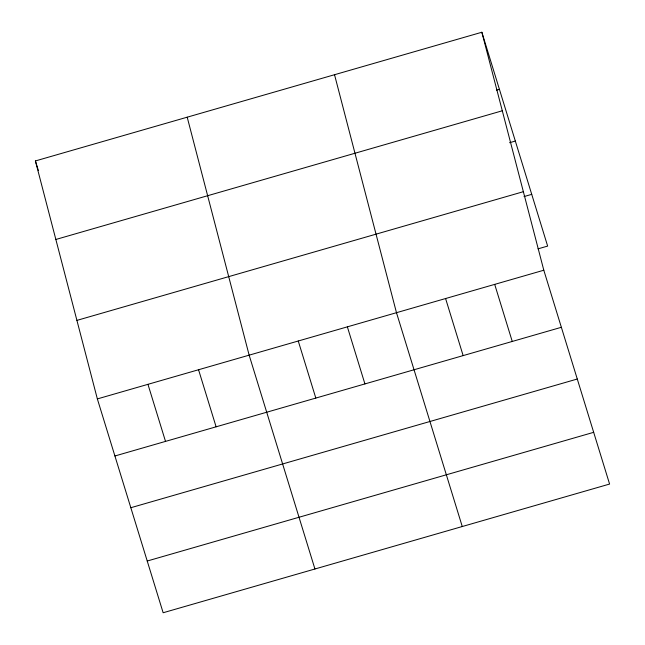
<?xml version="1.0" encoding="UTF-8"?>
<svg xmlns="http://www.w3.org/2000/svg" width="645" height="645" viewBox="0 0 645 645"><rect width="100%" height="100%" fill="white"/><g stroke="black" fill="none" stroke-linecap="round" stroke-linejoin="round"><path stroke-width="0.97" d="M481.855 32.25L543.808 270.223L609.59 484.056L163.145 612.75L97.355 398.916L35.41 160.944L481.855 32.25L547.645 246.084L538.011 248.857M496.529 90.155L499.415 89.316M55.849 239.472L502.302 110.779M509.55 142.714L515.331 141.053M76.916 320.388L523.361 191.694M524.022 196.572L531.73 194.355M97.355 398.916L543.808 270.223M114.915 455.983L561.36 327.297M130.83 507.72L577.275 379.026M147.229 561.021L593.674 432.327M494.699 284.381L512.251 341.447M445.59 298.538L463.142 355.605M462.263 526.53L396.481 312.696L334.529 74.715M347.365 326.846L364.925 383.92M298.256 341.003L315.816 398.07M314.937 568.995L249.147 355.161L187.203 117.188M198.555 369.746L216.107 426.813M147.955 384.331L165.515 441.398M35.41 160.944L38.337 170.449"/></g></svg>
